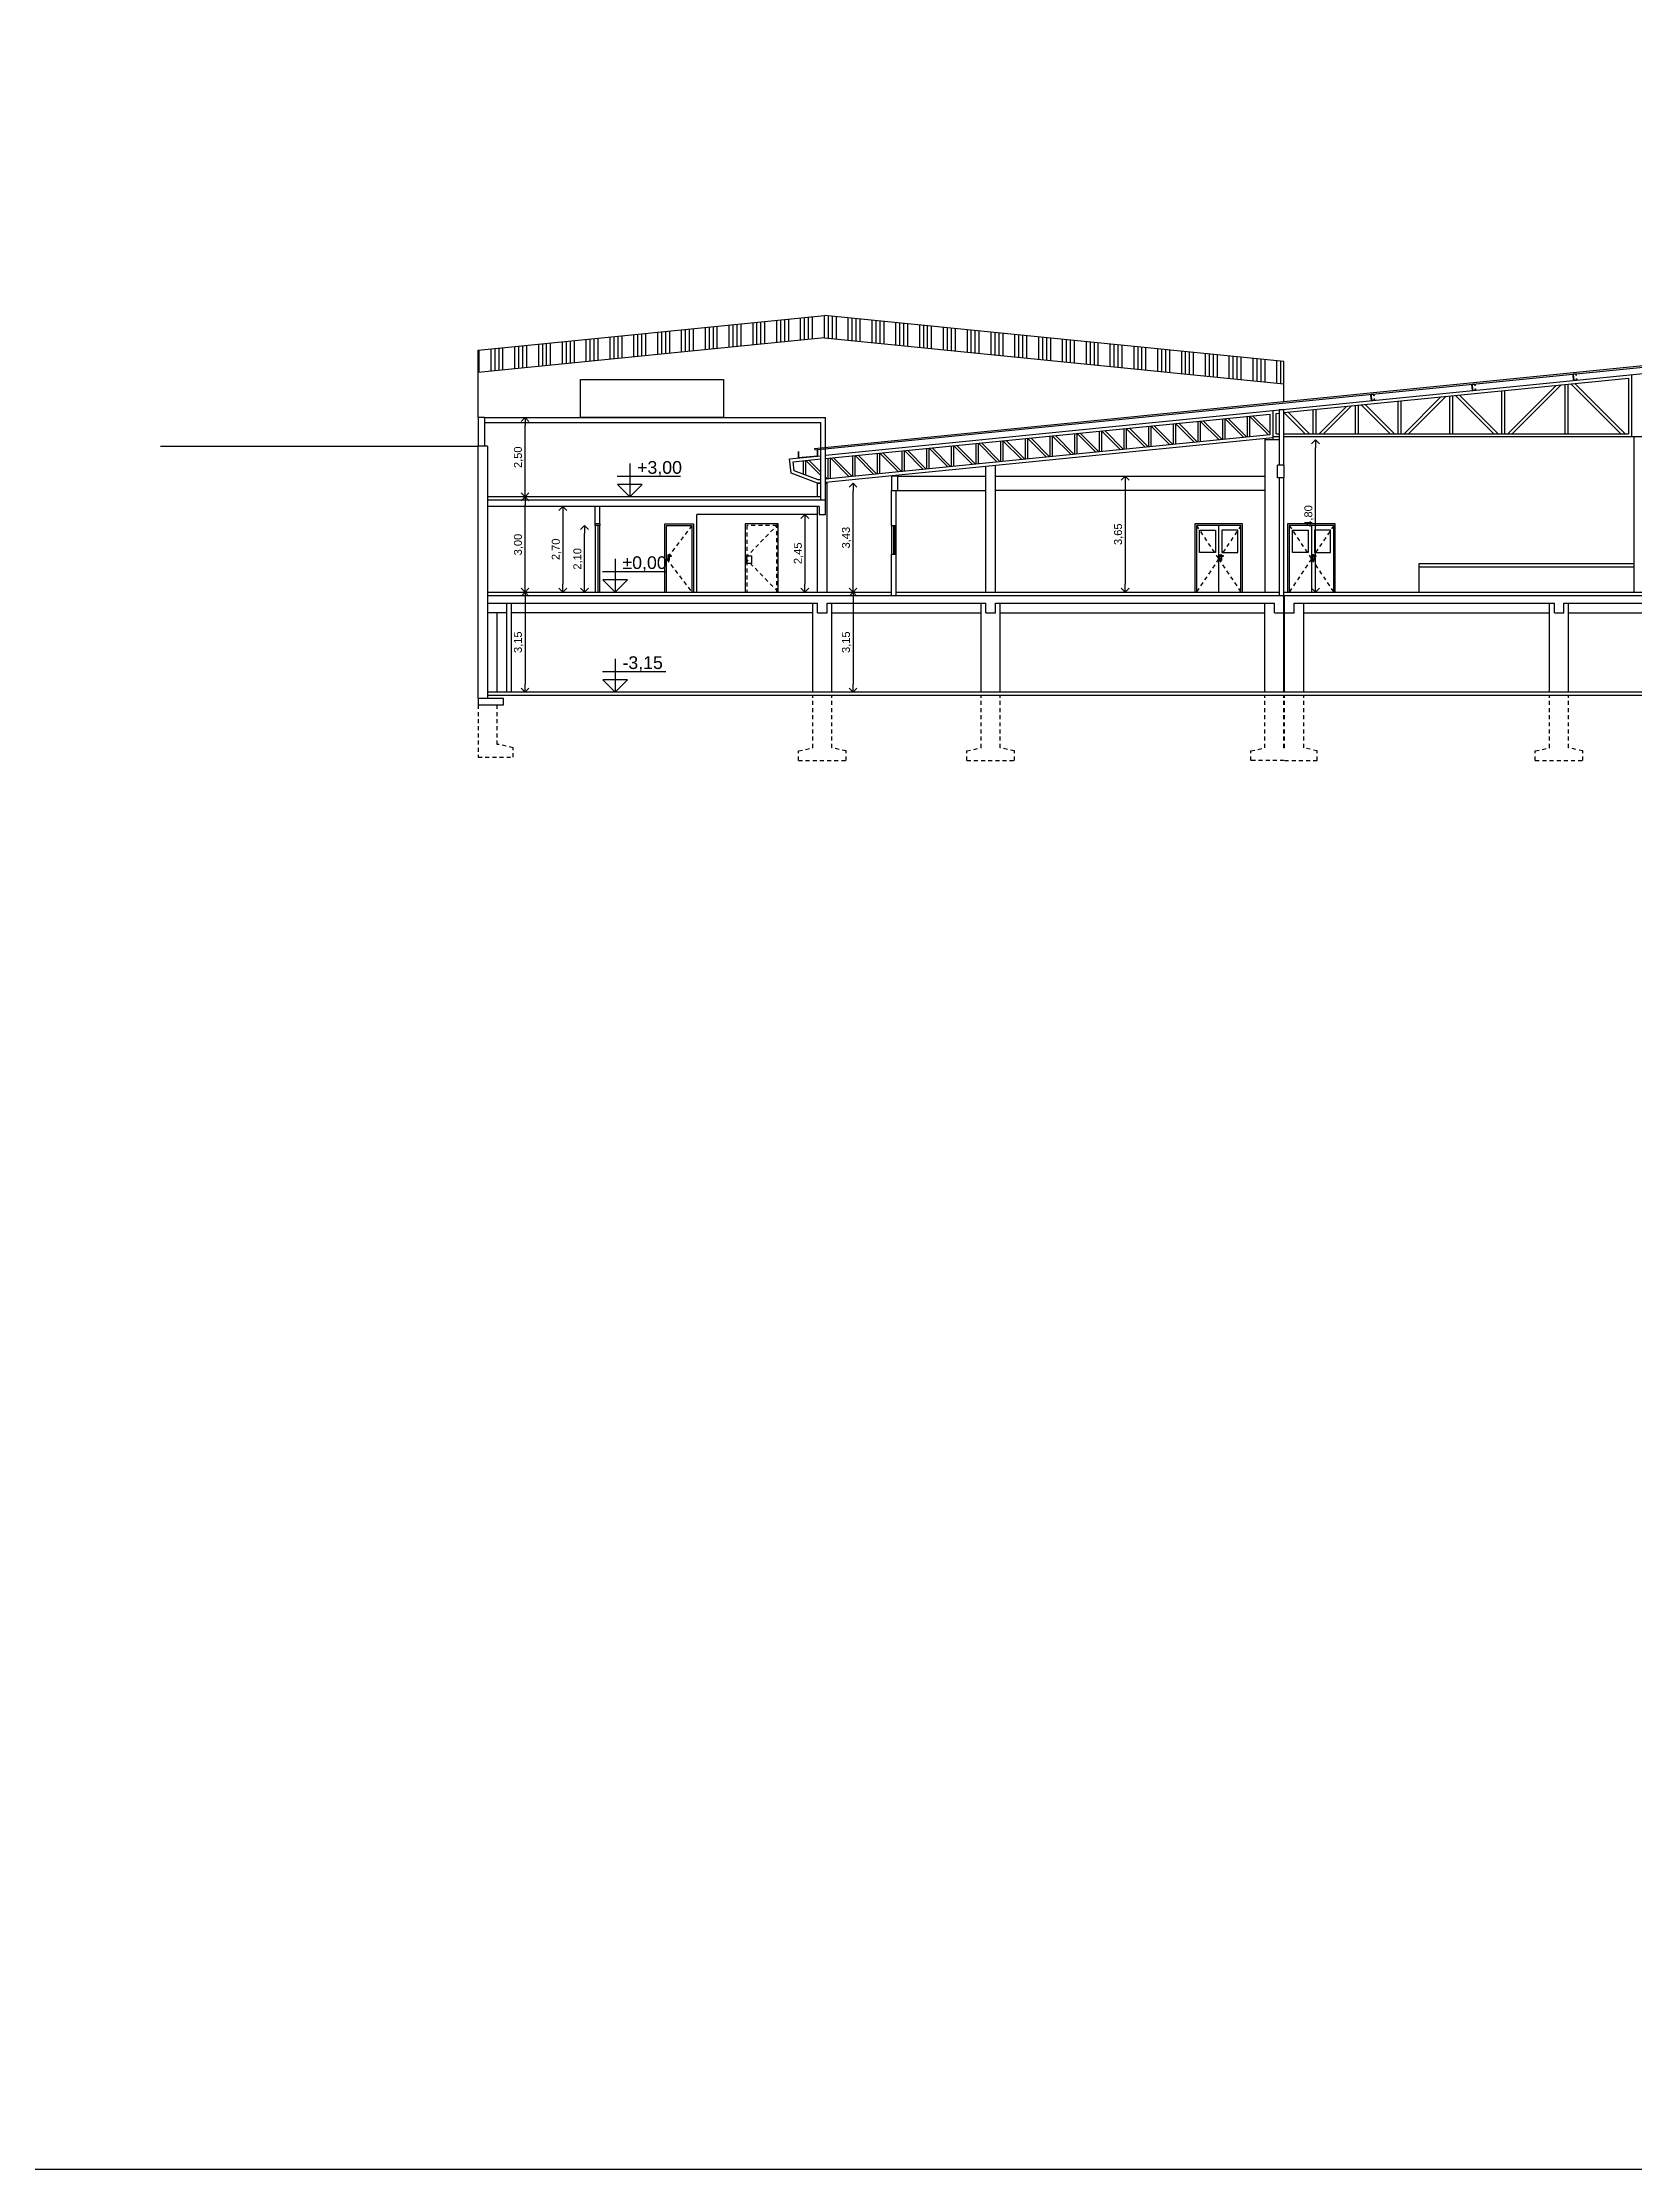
# Model space of a CAD drawing. Extents: x 306 to 2240, y 18 to 779.
# Drawn here: x 566.8 to 616.9, y 18.1 to 85.1 of the extents above; entities that cross this region are included whole.
import ezdxf

# ---------------------------------------------------------------- set-up
doc = ezdxf.new("R2010")
doc.units = 0
doc.header["$MEASUREMENT"] = 0
doc.header["$PDMODE"] = 3
doc.linetypes.add('HIDDEN2', pattern=[0.1875, 0.125, -0.0625])
for name, color, linetype in [('Alzado 01', 1, 'Continuous'), ('Alzado 02', 2, 'Continuous'), ('Alzado 03', 3, 'Continuous'), ('Alzado 05', 5, 'Continuous'), ('Alzado 06', 6, 'Continuous'), ('Alzado Suelo', 1, 'Continuous'), ('Cabriada', 2, 'Continuous'), ('COTAS', 2, 'Continuous'), ('EQUIPAMIENTO', 1, 'Continuous')]:
    doc.layers.add(name, color=color, linetype=linetype)
doc.styles.get("Standard").update_dxf_attribs({"font": 'arial.ttf'})
doc.dimstyles.new('Cota 125', dxfattribs={"dimtxt": 0.25, "dimasz": 0.25, "dimexe": 1.25, "dimexo": 0.625, "dimgap": 0.05, "dimtad": 1, "dimzin": 1, "dimtxsty": 'Standard', "dimblk": 'OPEN90', "dimcen": 0, "dimse1": 1, "dimse2": 1, "dimclrd": 1, "dimclrt": 2, "dimadec": 0, "dimazin": 0, "dimtfac": 1, "dimtix": 1, "dimtmove": 0, "dimatfit": 3, "dimldrblk": 'OPEN90', "dimfxl": 1, "dimarcsym": 0})

# ---------------------------------------------------------------- blocks, each defined once
blk = doc.blocks.new('Pt Picaporte 01')
for p, q in [((0.035, 1.174), (0.035, 1.001)), ((0.085, 1.174), (0.085, 1.149)), ((0.085, 1.131), (0.085, 1.001))]:
    blk.add_line(p, q)
at = {"linetype": 'Continuous'}
for p, q in [((0.075, 1.15), (0.05, 1.15)), ((0.05, 1.15), (0.05, 1.13)), ((0.05, 1.13), (0.075, 1.13)), ((0.15, 1.135), (0.15, 1.145))]:
    blk.add_line(p, q, dxfattribs=at)
at = {"color": 0}
for p, q in [((0.15, 1.145), (0.05, 1.145)), ((0.05, 1.135), (0.15, 1.135)), ((0.06, 1.042), (0.06, 1.058))]:
    blk.add_line(p, q, dxfattribs=at)
blk.add_circle((0.06, 1.05), 0.01, dxfattribs=at)
for centre, start, end in [((0.06, 1.15), 43.6896, 136.3104), ((0.06, 1.025), 223.6896, 316.3104)]:
    blk.add_arc(centre, 0.0345, start, end)
at = {"linetype": 'Continuous'}
for centre, start, end in [((0.182, 2.091), 263.52956, 267.3226), ((0.182, 0.189), 92.6774, 96.47044)]:
    blk.add_arc(centre, 0.947, start, end, dxfattribs=at)
blk = doc.blocks.new('_Open90')
at = {"color": 0, "linetype": 'ByBlock', "lineweight": -2}
for p, q in [((0, 0), (-1, 0)), ((-0.5, 0.5), (0, 0)), ((0, 0), (-0.5, -0.5))]:
    blk.add_line(p, q, dxfattribs=at)
blk = doc.blocks.new('*D358')
at = {"layer": 'COTAS', "color": 1, "lineweight": -2, "transparency": 16777216}
blk.add_line((606.89, 68.047), (606.89, 72.347), dxfattribs=at)
at = {"layer": 'Defpoints', "color": 0, "transparency": 16777216}
for p in [(605.899, 72.597), (606.89, 72.597), (605.899, 67.797)]:
    blk.add_point(p, dxfattribs=at)
at = {"layer": 'COTAS', "color": 1, "lineweight": -2, "transparency": 16777216, "xscale": 0.25, "yscale": 0.25, "zscale": 0.25}
for p, rotation in [((606.89, 72.597), 90), ((606.89, 67.797), 270)]:
    blk.add_blockref('_Open90', p, dxfattribs=dict(at, rotation=rotation))
at = {"layer": 'COTAS', "color": 2, "transparency": 16777216, "insert": (606.689, 70.197), "char_height": 0.25, "attachment_point": 5, "rotation": 90}
blk.add_mtext('4,80', dxfattribs=at)
blk = doc.blocks.new('*D375')
at = {"layer": 'COTAS', "color": 1, "lineweight": -2, "transparency": 16777216}
blk.add_line((592.326, 67.547), (592.326, 64.897), dxfattribs=at)
at = {"layer": 'Defpoints', "color": 0, "transparency": 16777216}
for p in [(591.509, 67.797, 0), (591.659, 64.647, -0.001), (592.326, 64.647)]:
    blk.add_point(p, dxfattribs=at)
at = {"layer": 'COTAS', "color": 1, "lineweight": -2, "transparency": 16777216, "xscale": 0.25, "yscale": 0.25, "zscale": 0.25}
for p, rotation in [((592.326, 67.797), 90), ((592.326, 64.647), 270)]:
    blk.add_blockref('_Open90', p, dxfattribs=dict(at, rotation=rotation))
at = {"layer": 'COTAS', "color": 2, "transparency": 16777216, "insert": (592.126, 66.222), "char_height": 0.25, "attachment_point": 5, "rotation": 90}
blk.add_mtext('3,15', dxfattribs=at)
blk = doc.blocks.new('Cota Alzado')
for p, q in [((0, 2.1), (0, 0)), ((-0.8, 1.3), (3.2, 1.3)), ((0, 0), (-0.78, 0.78)), ((0.78, 0.78), (-0.78, 0.78)), ((0, 0), (0.78, 0.78))]:
    blk.add_line(p, q)
blk.add_attdef('±0,00', (0.46, 1.46), '', height=0.8)
blk = doc.blocks.new('*D348')
at = {"layer": 'COTAS', "color": 1, "lineweight": -2, "transparency": 16777216}
blk.add_line((583.187, 70.247), (583.187, 68.047), dxfattribs=at)
at = {"layer": 'Defpoints', "color": 0, "transparency": 16777216}
for p in [(580.818, 70.497, 0), (580.818, 67.797, 0), (583.187, 67.797)]:
    blk.add_point(p, dxfattribs=at)
at = {"layer": 'COTAS', "color": 1, "lineweight": -2, "transparency": 16777216, "xscale": 0.25, "yscale": 0.25, "zscale": 0.25}
for p, rotation in [((583.187, 70.497), 90), ((583.187, 67.797), 270)]:
    blk.add_blockref('_Open90', p, dxfattribs=dict(at, rotation=rotation))
at = {"layer": 'COTAS', "color": 2, "transparency": 16777216, "insert": (582.986, 69.147), "char_height": 0.25, "attachment_point": 5, "rotation": 90}
blk.add_mtext('2,70', dxfattribs=at)
blk = doc.blocks.new('*D360')
at = {"layer": 'COTAS', "color": 1, "lineweight": -2, "transparency": 16777216}
blk.add_line((581.996, 67.547), (581.996, 64.897), dxfattribs=at)
at = {"layer": 'Defpoints', "color": 0, "transparency": 16777216}
for p in [(580.818, 67.797), (581.568, 64.647), (581.996, 64.647)]:
    blk.add_point(p, dxfattribs=at)
at = {"layer": 'COTAS', "color": 1, "lineweight": -2, "transparency": 16777216, "xscale": 0.25, "yscale": 0.25, "zscale": 0.25}
for p, rotation in [((581.996, 67.797), 90), ((581.996, 64.647), 270)]:
    blk.add_blockref('_Open90', p, dxfattribs=dict(at, rotation=rotation))
at = {"layer": 'COTAS', "color": 2, "transparency": 16777216, "insert": (581.795, 66.222), "char_height": 0.25, "attachment_point": 5, "rotation": 90}
blk.add_mtext('3,15', dxfattribs=at)
blk = doc.blocks.new('*D349')
at = {"layer": 'COTAS', "color": 1, "lineweight": -2, "transparency": 16777216}
blk.add_line((581.996, 68.047), (581.996, 70.547), dxfattribs=at)
at = {"layer": 'Defpoints', "color": 0, "transparency": 16777216}
for p in [(580.818, 70.797), (581.996, 70.797), (580.818, 67.797)]:
    blk.add_point(p, dxfattribs=at)
at = {"layer": 'COTAS', "color": 1, "lineweight": -2, "transparency": 16777216, "xscale": 0.25, "yscale": 0.25, "zscale": 0.25}
for p, rotation in [((581.996, 70.797), 90), ((581.996, 67.797), 270)]:
    blk.add_blockref('_Open90', p, dxfattribs=dict(at, rotation=rotation))
at = {"layer": 'COTAS', "color": 2, "transparency": 16777216, "insert": (581.795, 69.297), "char_height": 0.25, "attachment_point": 5, "rotation": 90}
blk.add_mtext('3,00', dxfattribs=at)
blk = doc.blocks.new('*D361')
at = {"layer": 'COTAS', "color": 1, "lineweight": -2, "transparency": 16777216}
blk.add_line((590.812, 69.997), (590.812, 68.047), dxfattribs=at)
at = {"layer": 'Defpoints', "color": 0, "transparency": 16777216}
for p in [(591.259, 70.247, 0), (590.812, 67.797), (591.209, 67.797)]:
    blk.add_point(p, dxfattribs=at)
at = {"layer": 'COTAS', "color": 1, "lineweight": -2, "transparency": 16777216, "xscale": 0.25, "yscale": 0.25, "zscale": 0.25}
for p, rotation in [((590.812, 70.247), 90), ((590.812, 67.797), 270)]:
    blk.add_blockref('_Open90', p, dxfattribs=dict(at, rotation=rotation))
at = {"layer": 'COTAS', "color": 2, "transparency": 16777216, "insert": (590.611, 69.022), "char_height": 0.25, "attachment_point": 5, "rotation": 90}
blk.add_mtext('2,45', dxfattribs=at)
blk = doc.blocks.new('*D350')
at = {"layer": 'COTAS', "color": 1, "lineweight": -2, "transparency": 16777216}
blk.add_line((583.867, 68.047), (583.867, 69.647), dxfattribs=at)
at = {"layer": 'Defpoints', "color": 0, "transparency": 16777216}
for p in [(583.867, 69.897), (584.203, 69.897), (584.203, 67.797)]:
    blk.add_point(p, dxfattribs=at)
at = {"layer": 'COTAS', "color": 1, "lineweight": -2, "transparency": 16777216, "xscale": 0.25, "yscale": 0.25, "zscale": 0.25}
for p, rotation in [((583.867, 69.897), 90), ((583.867, 67.797), 270)]:
    blk.add_blockref('_Open90', p, dxfattribs=dict(at, rotation=rotation))
at = {"layer": 'COTAS', "color": 2, "transparency": 16777216, "insert": (583.667, 68.847), "char_height": 0.25, "attachment_point": 5, "rotation": 90}
blk.add_mtext('2,10', dxfattribs=at)
blk = doc.blocks.new('*D362')
at = {"layer": 'COTAS', "color": 1, "lineweight": -2, "transparency": 16777216}
blk.add_line((592.326, 68.047), (592.326, 70.981), dxfattribs=at)
at = {"layer": 'Defpoints', "color": 0, "transparency": 16777216}
for p in [(591.509, 71.231, 0), (592.326, 71.231), (591.509, 67.797, 0)]:
    blk.add_point(p, dxfattribs=at)
at = {"layer": 'COTAS', "color": 1, "lineweight": -2, "transparency": 16777216, "xscale": 0.25, "yscale": 0.25, "zscale": 0.25}
for p, rotation in [((592.326, 71.231), 90), ((592.326, 67.797), 270)]:
    blk.add_blockref('_Open90', p, dxfattribs=dict(at, rotation=rotation))
at = {"layer": 'COTAS', "color": 2, "transparency": 16777216, "insert": (592.126, 69.514), "char_height": 0.25, "attachment_point": 5, "rotation": 90}
blk.add_mtext('3,43', dxfattribs=at)
blk = doc.blocks.new('*D363')
at = {"layer": 'COTAS', "color": 1, "lineweight": -2, "transparency": 16777216}
blk.add_line((600.895, 71.197), (600.895, 68.047), dxfattribs=at)
at = {"layer": 'Defpoints', "color": 0, "transparency": 16777216}
for p in [(601.051, 71.447, 0), (600.895, 67.797), (601.051, 67.797, 0)]:
    blk.add_point(p, dxfattribs=at)
at = {"layer": 'COTAS', "color": 1, "lineweight": -2, "transparency": 16777216, "xscale": 0.25, "yscale": 0.25, "zscale": 0.25}
for p, rotation in [((600.895, 71.447), 90), ((600.895, 67.797), 270)]:
    blk.add_blockref('_Open90', p, dxfattribs=dict(at, rotation=rotation))
at = {"layer": 'COTAS', "color": 2, "transparency": 16777216, "insert": (600.695, 69.622), "char_height": 0.25, "attachment_point": 5, "rotation": 90}
blk.add_mtext('3,65', dxfattribs=at)
blk = doc.blocks.new('*D364')
at = {"layer": 'COTAS', "color": 1, "lineweight": -2, "transparency": 16777216}
blk.add_line((581.996, 71.047), (581.996, 73.047), dxfattribs=at)
at = {"layer": 'Defpoints', "color": 0, "transparency": 16777216}
for p in [(580.718, 73.297), (581.996, 73.297), (580.818, 70.797)]:
    blk.add_point(p, dxfattribs=at)
at = {"layer": 'COTAS', "color": 1, "lineweight": -2, "transparency": 16777216, "xscale": 0.25, "yscale": 0.25, "zscale": 0.25}
for p, rotation in [((581.996, 73.297), 90), ((581.996, 70.797), 270)]:
    blk.add_blockref('_Open90', p, dxfattribs=dict(at, rotation=rotation))
at = {"layer": 'COTAS', "color": 2, "transparency": 16777216, "insert": (581.795, 72.047), "char_height": 0.25, "attachment_point": 5, "rotation": 90}
blk.add_mtext('2,50', dxfattribs=at)

msp = doc.modelspace()

# ---------------------------------------------------------------- hatches: boundary and pattern name
at = {"layer": 'Alzado Suelo'}
h = msp.add_hatch(dxfattribs=at)
h.set_pattern_fill('ANSI34', color=256, angle=45)
h.set_pattern_definition([(90, (745.9262, 263.1406), (-0.75, 1e-16), []), (90, (746.0512, 263.2656), (-0.75, 1e-16), []), (90, (746.1762, 263.3906), (-0.75, 1e-16), []), (90, (746.3012, 263.5156), (-0.75, 1e-16), [])])
h.paths.add_polyline_path([(591.425, 76.513), (580.518, 75.422), (580.518, 74.718), (591.426, 75.809), (605.892, 74.362), (605.892, 75.066)])

# ---------------------------------------------------------------- linework, layer by layer
msp.add_lwpolyline([(305.888, 627.919), (950.581, 627.919), (950.581, 18.116), (305.888, 18.116)], close=True)
at = {"layer": 'Alzado 01'}
for p, q in [((591.426, 75.809), (580.518, 74.718)), ((591.426, 75.809), (605.892, 74.362)), ((605.899, 73.452), (616.744, 74.537)), ((616.644, 72.786), (615.061, 74.369)), ((616.744, 74.537), (616.744, 72.786)), ((616.844, 74.648), (616.844, 72.686)), ((609.238, 72.786), (608.329, 73.695)), ((609.38, 72.786), (608.457, 73.708)), ((609.48, 73.811), (609.48, 72.786)), ((609.58, 73.821), (609.58, 72.786)), ((609.68, 72.786), (610.84, 73.947)), ((609.821, 72.786), (610.998, 73.962)), ((611.109, 73.974), (611.109, 72.786)), ((611.209, 73.984), (611.209, 72.786)), ((612.507, 72.786), (611.301, 73.993)), ((612.649, 72.786), (611.429, 74.006)), ((612.749, 74.138), (612.749, 72.786)), ((612.849, 74.148), (612.849, 72.786)), ((612.949, 72.786), (614.473, 74.31)), ((613.09, 72.786), (614.63, 74.326)), ((614.742, 74.337), (614.742, 72.786)), ((614.842, 74.347), (614.842, 72.786)), ((616.503, 72.786), (614.933, 74.356)), ((601.628, 73.025), (601.628, 72.372)), ((601.703, 73.033), (601.703, 72.38)), ((602.303, 72.44), (601.709, 73.034)), ((602.399, 72.449), (601.805, 73.043)), ((602.405, 73.103), (602.405, 72.45)), ((602.48, 73.111), (602.48, 72.457)), ((603.079, 72.517), (602.485, 73.111)), ((603.176, 72.527), (602.582, 73.121)), ((603.181, 73.181), (603.181, 72.528)), ((603.256, 73.188), (603.256, 72.535)), ((603.856, 72.595), (603.262, 73.189)), ((603.952, 72.605), (603.358, 73.198)), ((603.958, 73.258), (603.958, 72.605)), ((604.033, 73.266), (604.033, 72.613)), ((604.632, 72.673), (604.039, 73.266)), ((604.729, 72.682), (604.135, 73.276)), ((604.735, 73.336), (604.735, 72.683)), ((604.81, 73.344), (604.81, 72.69)), ((605.409, 72.75), (604.815, 73.344)), ((605.449, 72.817), (604.912, 73.354)), ((605.649, 73.427), (605.749, 73.437)), ((605.649, 72.786), (605.649, 73.427)), ((606.563, 72.786), (605.897, 73.452)), ((606.705, 72.786), (606.026, 73.465)), ((606.805, 73.543), (606.805, 72.786)), ((606.905, 73.553), (606.905, 72.786)), ((607.005, 72.786), (607.868, 73.649)), ((607.146, 72.786), (608.026, 73.665)), ((608.137, 73.676), (608.137, 72.786)), ((608.237, 73.686), (608.237, 72.786)), ((595.416, 72.404), (595.416, 71.751)), ((595.491, 72.412), (595.491, 71.758)), ((596.09, 71.818), (595.496, 72.412)), ((596.186, 71.828), (595.593, 72.422)), ((596.192, 72.482), (596.192, 71.829)), ((596.267, 72.489), (596.267, 71.836)), ((596.867, 71.896), (596.273, 72.49)), ((596.963, 71.906), (596.369, 72.5)), ((596.969, 72.56), (596.969, 71.906)), ((597.044, 72.567), (597.044, 71.914)), ((597.643, 71.974), (597.049, 72.568)), ((597.74, 71.983), (597.146, 72.577)), ((597.745, 72.637), (597.745, 71.984)), ((597.82, 72.645), (597.82, 71.991)), ((598.42, 72.051), (597.826, 72.645)), ((598.516, 72.061), (597.922, 72.655)), ((598.522, 72.715), (598.522, 72.062)), ((598.597, 72.722), (598.597, 72.069)), ((599.196, 72.129), (598.603, 72.723)), ((599.293, 72.139), (598.699, 72.733)), ((599.298, 72.792), (599.298, 72.139)), ((599.373, 72.8), (599.373, 72.147)), ((599.973, 72.207), (599.379, 72.801)), ((600.069, 72.216), (599.476, 72.81)), ((600.075, 72.87), (600.075, 72.217)), ((600.15, 72.878), (600.15, 72.224)), ((600.75, 72.284), (600.156, 72.878)), ((600.846, 72.294), (600.252, 72.888)), ((600.852, 72.948), (600.852, 72.295)), ((600.927, 72.955), (600.927, 72.302)), ((601.526, 72.362), (600.932, 72.956)), ((601.623, 72.372), (601.029, 72.965)), ((605.649, 72.786), (605.749, 72.786)), ((605.899, 72.786), (616.744, 72.786)), ((590.756, 71.938), (590.756, 71.51)), ((590.831, 71.946), (590.831, 71.482)), ((591.309, 71.474), (590.837, 71.946)), ((591.309, 71.58), (590.933, 71.956)), ((591.533, 72.016), (591.533, 71.363)), ((591.608, 72.023), (591.608, 71.37)), ((592.207, 71.43), (591.613, 72.024)), ((592.304, 71.44), (591.71, 72.034)), ((592.309, 72.094), (592.309, 71.44)), ((592.384, 72.101), (592.384, 71.448)), ((592.984, 71.508), (592.39, 72.102)), ((593.08, 71.517), (592.486, 72.111)), ((593.086, 72.171), (593.086, 71.518)), ((593.161, 72.179), (593.161, 71.525)), ((593.76, 71.585), (593.166, 72.179)), ((593.857, 71.595), (593.263, 72.189)), ((593.862, 72.249), (593.862, 71.596)), ((593.937, 72.256), (593.937, 71.603)), ((594.537, 71.663), (593.943, 72.257)), ((594.633, 71.673), (594.039, 72.267)), ((594.639, 72.327), (594.639, 71.673)), ((594.714, 72.334), (594.714, 71.681)), ((595.313, 71.741), (594.72, 72.335)), ((595.41, 71.75), (594.816, 72.344)), ((591.527, 71.362), (591.459, 71.43)), ((584.203, 69.897), (584.203, 67.797)), ((587.411, 67.797), (587.411, 70.247)), ((591.209, 70.247), (587.411, 70.247)), ((603.841, 69.897), (603.841, 67.797)), ((606.764, 69.897), (606.764, 67.797)), ((610.159, 68.597), (616.929, 68.597)), ((605.919, 62.897), (605.899, 62.897))]:
    msp.add_line(p, q, dxfattribs=at)
at = {"layer": 'Alzado 01', "linetype": 'HIDDEN2'}
for p, q in [((587.254, 69.897), (586.454, 68.847)), ((586.454, 68.847), (587.254, 67.797)), ((591.059, 62.897), (591.059, 64.547)), ((591.659, 62.897), (591.659, 64.547)), ((596.359, 62.897), (596.359, 64.547)), ((596.959, 62.897), (596.959, 64.547)), ((605.299, 62.897), (605.299, 64.547)), ((605.899, 62.897), (605.899, 64.547)), ((605.919, 62.897), (605.919, 64.547)), ((606.519, 62.897), (606.519, 64.547)), ((614.264, 62.897), (614.264, 64.547)), ((614.864, 62.897), (614.864, 64.547)), ((580.518, 64.247), (580.518, 62.597)), ((581.118, 62.997), (581.118, 64.247)), ((581.183, 62.997), (581.118, 62.997)), ((581.618, 62.897), (581.183, 62.997)), ((580.518, 62.597), (581.618, 62.597)), ((581.618, 62.597), (581.618, 62.897)), ((590.609, 62.797), (591.059, 62.897)), ((590.609, 62.497), (590.609, 62.797)), ((590.609, 62.497), (592.109, 62.497)), ((592.109, 62.797), (591.659, 62.897)), ((592.109, 62.497), (592.109, 62.797)), ((595.909, 62.797), (596.359, 62.897)), ((595.909, 62.497), (595.909, 62.797)), ((595.909, 62.497), (597.409, 62.497)), ((597.409, 62.797), (596.959, 62.897)), ((597.409, 62.497), (597.409, 62.797)), ((604.859, 62.797), (605.299, 62.897)), ((604.859, 62.497), (604.859, 62.797)), ((605.899, 62.497), (604.859, 62.497)), ((605.919, 62.497), (606.947, 62.497)), ((606.947, 62.797), (606.519, 62.897)), ((606.947, 62.497), (606.947, 62.797)), ((613.814, 62.797), (614.264, 62.897)), ((613.814, 62.497), (613.814, 62.797)), ((613.814, 62.497), (615.314, 62.497)), ((615.314, 62.797), (614.864, 62.897)), ((615.314, 62.497), (615.314, 62.797))]:
    msp.add_line(p, q, dxfattribs=at)
at = {"layer": 'Alzado 01'}
for points in [[(591.459, 72.008), (605.449, 73.407), (605.449, 72.754), (591.459, 71.355)], [(591.309, 71.34), (591.224, 71.332), (590.468, 71.62), (590.44, 71.907), (591.309, 71.993)], [(586.404, 67.797), (586.404, 69.947), (587.304, 69.947), (587.304, 67.797)], [(604.591, 67.797), (604.591, 69.947), (603.091, 69.947), (603.091, 67.797)], [(607.514, 67.797), (607.514, 69.947), (606.014, 69.947), (606.014, 67.797)], [(607.464, 67.797), (607.464, 69.897), (606.064, 69.897), (606.064, 67.797)]]:
    msp.add_lwpolyline(points, dxfattribs=at)
at = {"layer": 'Alzado 01', "linetype": 'HIDDEN2'}
for points in [[(589.973, 69.947), (588.932, 68.872), (589.973, 67.797)], [(589.923, 67.797), (589.923, 69.897), (588.982, 69.897), (588.982, 67.797)], [(603.141, 69.897), (603.841, 68.847), (603.141, 67.797)], [(604.541, 69.897), (603.841, 68.847), (604.541, 67.797)], [(606.064, 69.897), (606.764, 68.847), (606.064, 67.797)], [(607.464, 69.897), (606.764, 68.847), (607.464, 67.797)]]:
    msp.add_lwpolyline(points, dxfattribs=at)
at = {"layer": 'Alzado 01'}
for points in [[(603.241, 69.747), (603.741, 69.747), (603.741, 69.047), (603.241, 69.047)], [(604.441, 69.747), (603.941, 69.747), (603.941, 69.047), (604.441, 69.047)], [(606.164, 69.747), (606.664, 69.747), (606.664, 69.047), (606.164, 69.047)], [(607.364, 69.747), (606.864, 69.747), (606.864, 69.047), (607.364, 69.047)], [(589.132, 68.697), (588.982, 68.697), (588.982, 68.947), (589.132, 68.947)]]:
    msp.add_lwpolyline(points, close=True, dxfattribs=at)
at = {"layer": 'Alzado 02'}
for p, q in [((580.518, 75.422), (591.425, 76.513)), ((605.892, 75.066), (591.425, 76.513)), ((605.549, 73.518), (627.856, 75.749)), ((580.518, 73.297), (580.518, 75.423)), ((605.892, 73.804), (605.892, 75.066)), ((605.549, 73.518), (605.549, 72.597)), ((605.749, 72.686), (605.549, 72.686)), ((650.152, 72.686), (605.899, 72.686)), ((616.929, 67.797), (616.929, 72.686)), ((591.209, 70.797), (591.209, 71.231)), ((591.209, 71.231), (591.309, 71.231)), ((591.459, 71.231), (591.509, 71.231)), ((591.509, 67.797), (591.509, 71.231)), ((591.209, 67.797), (591.209, 70.497)), ((584.303, 67.797), (584.303, 69.897)), ((584.353, 67.797), (584.353, 69.897)), ((610.159, 68.697), (616.929, 68.697)), ((610.159, 67.797), (610.159, 68.697)), ((581.418, 67.147), (580.818, 67.147)), ((581.118, 64.647), (581.118, 67.147)), ((591.059, 67.147), (581.568, 67.147)), ((591.059, 64.647), (591.059, 67.447)), ((591.659, 64.647), (591.659, 67.447)), ((591.659, 67.147), (596.359, 67.147)), ((596.359, 64.647), (596.359, 67.447)), ((596.959, 64.647), (596.959, 67.447)), ((596.959, 67.147), (605.299, 67.147)), ((605.299, 64.647), (605.299, 67.447)), ((605.899, 64.647), (605.899, 67.147)), ((605.919, 64.647), (605.919, 67.147)), ((606.519, 64.647), (606.519, 67.447)), ((606.519, 67.147), (614.264, 67.147)), ((614.264, 64.647), (614.264, 67.447)), ((614.864, 64.647), (614.864, 67.447)), ((614.864, 67.147), (623.365, 67.147))]:
    msp.add_line(p, q, dxfattribs=at)
for points in [[(615.114, 74.525), (615.117, 74.495, -0.414214), (615.1, 74.473), (615.04, 74.467, -0.414214), (615.018, 74.485), (615.002, 74.644, -0.414214), (615.02, 74.666), (615.08, 74.672, -0.414214), (615.102, 74.654), (615.105, 74.624), (615.099, 74.624), (615.096, 74.654, 0.414214), (615.08, 74.666), (615.021, 74.66, 0.414214), (615.008, 74.645), (615.024, 74.486, 0.414214), (615.039, 74.473), (615.099, 74.479, 0.414214), (615.112, 74.494), (615.109, 74.524)], [(608.746, 73.888), (608.749, 73.858, -0.414214), (608.731, 73.836), (608.672, 73.83, -0.414214), (608.65, 73.848), (608.634, 74.007, -0.414214), (608.652, 74.029), (608.711, 74.035, -0.414214), (608.733, 74.017), (608.736, 73.987), (608.73, 73.987), (608.727, 74.017, 0.414214), (608.712, 74.029), (608.652, 74.023, 0.414214), (608.64, 74.008), (608.656, 73.849, 0.414214), (608.671, 73.836), (608.731, 73.842, 0.414214), (608.743, 73.858), (608.74, 73.887)], [(611.93, 74.206), (611.933, 74.177, -0.414214), (611.915, 74.155), (611.856, 74.149, -0.414214), (611.834, 74.167), (611.818, 74.326, -0.414214), (611.836, 74.348), (611.896, 74.354, -0.414214), (611.917, 74.336), (611.92, 74.306), (611.914, 74.305), (611.911, 74.335, 0.414214), (611.896, 74.348), (611.836, 74.342, 0.414214), (611.824, 74.326), (611.84, 74.167, 0.414214), (611.855, 74.155), (611.915, 74.161, 0.414214), (611.927, 74.176), (611.924, 74.206)]]:
    msp.add_lwpolyline(points, format="xyb", close=True, dxfattribs=at)
for points in [[(591.459, 72.109), (605.549, 73.518), (605.549, 72.664), (591.459, 71.255)], [(591.309, 71.24), (591.211, 71.23), (590.375, 71.548), (590.33, 71.996), (591.309, 72.094)], [(586.454, 67.797), (586.454, 69.897), (587.254, 69.897), (587.254, 67.797)], [(589.973, 67.797), (589.973, 69.947), (588.932, 69.947), (588.932, 67.797)]]:
    msp.add_lwpolyline(points, dxfattribs=at)
msp.add_lwpolyline([(591.399, 72.309), (591.4, 72.304), (591.209, 72.285), (591.209, 72.084), (590.607, 72.024), (590.607, 72.225), (590.611, 72.225), (590.611, 72.029), (590.611, 72.029), (591.204, 72.089), (591.204, 72.289)], close=True, dxfattribs=at)
at = {"layer": 'Alzado 03'}
for p, q in [((591.113, 72.326), (627.856, 76)), ((591.118, 72.276), (627.856, 75.95)), ((591.113, 72.326), (591.118, 72.276)), ((591.309, 70.797), (580.818, 70.797)), ((584.203, 69.897), (584.203, 69.947)), ((584.353, 69.897), (584.203, 69.897)), ((584.353, 69.947), (584.353, 69.897)), ((580.818, 67.797), (593.54, 67.797)), ((593.69, 67.797), (605.749, 67.797)), ((605.899, 67.797), (654.302, 67.797))]:
    msp.add_line(p, q, dxfattribs=at)
at = {"layer": 'Alzado 05'}
for p, q in [((580.518, 73.297), (580.518, 72.397)), ((580.718, 73.297), (580.518, 73.297)), ((580.718, 73.297), (580.718, 72.397)), ((605.899, 73.553), (605.749, 73.538)), ((605.749, 73.538), (605.749, 71.797)), ((605.899, 71.797), (605.899, 73.553)), ((591.309, 70.697), (591.309, 72.295)), ((591.459, 70.697), (591.459, 72.31)), ((605.749, 71.397), (605.749, 67.697)), ((605.899, 67.697), (605.899, 71.397)), ((584.203, 69.947), (584.203, 70.497)), ((584.353, 69.947), (584.353, 70.497)), ((593.54, 69.897), (593.54, 70.997)), ((593.69, 69.897), (593.69, 70.997)), ((584.353, 69.947), (584.203, 69.947)), ((593.54, 69.897), (593.69, 69.897)), ((593.54, 67.697), (593.54, 68.997)), ((593.54, 68.997), (593.69, 68.997)), ((593.69, 67.697), (593.69, 68.997)), ((581.418, 64.647), (581.418, 67.447)), ((581.568, 64.647), (581.568, 67.447))]:
    msp.add_line(p, q, dxfattribs=at)
at = {"layer": 'Alzado 06'}
for p, q in [((570.518, 72.397), (580.518, 72.397)), ((580.518, 64.447), (580.518, 72.397)), ((580.818, 72.397), (580.518, 72.397)), ((580.818, 72.397), (580.818, 64.447)), ((605.699, 71.397), (605.699, 71.797)), ((605.899, 71.797), (605.699, 71.797)), ((605.899, 71.797), (605.899, 71.397)), ((593.54, 71.447), (593.54, 70.997)), ((593.74, 71.447), (593.54, 71.447)), ((593.74, 70.997), (593.74, 71.447)), ((605.899, 71.397), (605.699, 71.397)), ((591.459, 70.697), (580.818, 70.697)), ((591.259, 70.497), (580.818, 70.497)), ((591.259, 70.497), (591.259, 70.247)), ((591.459, 70.247), (591.459, 70.697)), ((593.54, 70.997), (593.74, 70.997)), ((591.259, 70.247), (591.459, 70.247)), ((580.818, 67.697), (654.302, 67.697)), ((605.899, 67.147), (605.899, 67.697)), ((605.919, 67.147), (605.919, 67.697)), ((580.818, 67.447), (591.209, 67.447)), ((591.209, 67.147), (591.209, 67.447)), ((591.209, 67.147), (591.509, 67.147)), ((591.509, 67.447), (596.509, 67.447)), ((591.509, 67.147), (591.509, 67.447)), ((596.509, 67.147), (596.509, 67.447)), ((596.509, 67.147), (596.809, 67.147)), ((596.809, 67.447), (605.599, 67.447)), ((596.809, 67.147), (596.809, 67.447)), ((605.599, 67.147), (605.599, 67.447)), ((605.599, 67.147), (605.899, 67.147)), ((605.919, 67.147), (606.219, 67.147)), ((606.219, 67.447), (614.414, 67.447)), ((606.219, 67.147), (606.219, 67.447)), ((614.414, 67.147), (614.414, 67.447)), ((614.414, 67.147), (614.714, 67.147)), ((614.714, 67.447), (623.515, 67.447)), ((614.714, 67.147), (614.714, 67.447)), ((650.202, 64.647), (580.818, 64.647)), ((650.202, 64.547), (580.818, 64.547))]:
    msp.add_line(p, q, dxfattribs=at)
msp.add_lwpolyline([(580.518, 64.247), (581.318, 64.247), (581.318, 64.447), (580.518, 64.447)], close=True, dxfattribs=at)
at = {"layer": 'Cabriada'}
for p, q in [((605.293, 72.638), (605.293, 67.797)), ((605.749, 72.597), (605.299, 72.597)), ((596.509, 67.797), (596.509, 71.76)), ((596.809, 67.797), (596.809, 71.79)), ((593.74, 71.447), (596.509, 71.447)), ((596.809, 71.447), (605.293, 71.447)), ((593.74, 70.997), (596.509, 70.997)), ((605.293, 70.997), (596.809, 70.997)), ((593.54, 69.897), (593.54, 68.997)), ((593.615, 68.997), (593.615, 69.897)), ((593.64, 68.997), (593.64, 69.897)), ((593.69, 68.997), (593.69, 69.897))]:
    msp.add_line(p, q, dxfattribs=at)
msp.add_lwpolyline([(604.541, 67.797), (604.541, 69.897), (603.141, 69.897), (603.141, 67.797)], dxfattribs=at)
at = {"layer": 'COTAS'}
for p, q in [((580.718, 73.297), (591.459, 73.297)), ((580.718, 73.147), (591.309, 73.147)), ((591.309, 72.295), (591.309, 73.147)), ((591.459, 72.31), (591.459, 73.297))]:
    msp.add_line(p, q, dxfattribs=at)
msp.add_lwpolyline([(583.744, 74.497), (588.244, 74.497), (588.244, 73.297), (583.744, 73.297)], close=True, dxfattribs=at)

# ---------------------------------------------------------------- block references
at = {"layer": 'Alzado 01'}
for p in [(586.454, 67.797, 0), (603.841, 67.797, 0), (606.764, 67.797, 0)]:
    msp.add_blockref('Pt Picaporte 01', p, dxfattribs=at)
at = {"layer": 'EQUIPAMIENTO', "color": 1, "xscale": 0.5, "yscale": 0.5, "zscale": 0.5}
for p, values in [((585.295, 70.797, 0), {'±0,00': '+3,00'}), ((584.834, 67.797, 0), {'±0,00': '±0,00'}), ((584.834, 64.647, 0.001), {'±0,00': '-3,15'})]:
    msp.add_blockref('Cota Alzado', p, dxfattribs=at).add_auto_attribs(values)

# ---------------------------------------------------------------- dimensions: what is measured, and where the dimension line sits
at = {"layer": 'COTAS'}
for base, p1, p2, picture, middle in [((581.996, 73.297), (580.818, 70.797), (580.718, 73.297), '*D364', (581.795, 72.047)), ((592.326, 71.231, 0), (591.509, 67.797), (591.509, 71.231), '*D362', (592.126, 69.514, 0)), ((600.895, 67.797, 0), (601.051, 71.447), (601.051, 67.797), '*D363', (600.695, 69.622, 0)), ((581.996, 70.797), (580.818, 67.797), (580.818, 70.797), '*D349', (581.795, 69.297)), ((583.187, 67.797, 0), (580.818, 70.497), (580.818, 67.797), '*D348', (582.986, 69.147, 0)), ((590.812, 67.797, 0), (591.259, 70.247), (591.209, 67.797, 0), '*D361', (590.611, 69.022, 0)), ((581.996, 64.647), (580.818, 67.797), (581.568, 64.647), '*D360', (581.795, 66.222)), ((592.326, 64.647, 0.001), (591.509, 67.797, 0), (591.659, 64.647), '*D375', (592.126, 66.222, 0.001))]:
    dim = msp.add_linear_dim(base=base, p1=p1, p2=p2, angle=90, dimstyle='Cota 125', dxfattribs=at)
    dim.commit()
    dim.dimension.update_dxf_attribs({"geometry": picture, "text_midpoint": middle})
for base, p1, p2, override, picture, middle in [((606.89, 72.597, 0.001), (605.899, 67.797, 0.001), (605.899, 72.597, 0.001), {"dimfxl": 0, "dimfxlon": 1}, '*D358', (606.689, 70.197, 0.001)), ((583.867, 69.897, 0), (584.203, 67.797, 0), (584.203, 69.897, 0), {"dimfxl": 0.11}, '*D350', (583.667, 68.847, 0))]:
    dim = msp.add_linear_dim(base=base, p1=p1, p2=p2, angle=90, dimstyle='Cota 125', override=override, dxfattribs=at)
    dim.commit()
    dim.dimension.update_dxf_attribs({"geometry": picture, "text_midpoint": middle})

doc.saveas('drawing.dxf')
